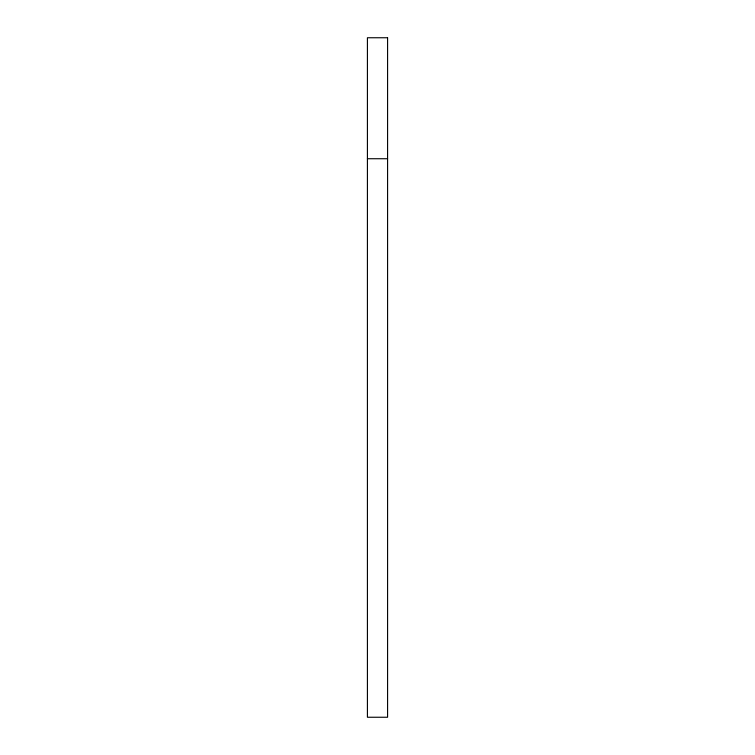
<?xml version="1.0" encoding="UTF-8"?>
<svg xmlns="http://www.w3.org/2000/svg" width="755" height="755" viewBox="0 0 755 755"><rect width="100%" height="100%" fill="white"/><g stroke="black" fill="none" stroke-linecap="round" stroke-linejoin="round"><path stroke-width="1.13" d="M367.421 158.729L387.579 158.729M387.579 37.75L367.421 37.75L367.421 717.25L387.579 717.25L387.579 37.75"/></g></svg>
